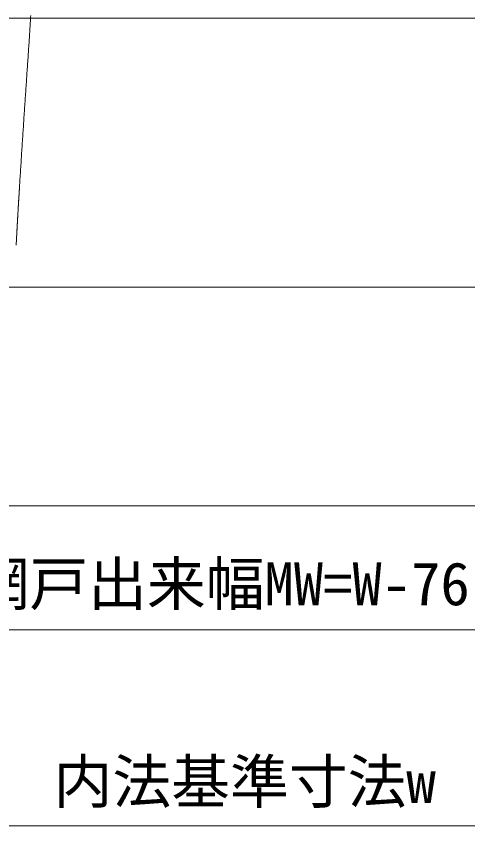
# Model space of a CAD drawing. Units: millimetres, scale not verified. Extents: x -495 to 495, y -800 to 801.
# Drawn here: x -22.9 to 23.2, y -640 to -557.3 of the extents above; entities that cross this region are included whole.
import ezdxf
from ezdxf.enums import TextEntityAlignment as Align

# ---------------------------------------------------------------- set-up
doc = ezdxf.new("R2010")
doc.units = ezdxf.units.MM
doc.header["$LTSCALE"] = 4
for name, color, linetype, lineweight in [('0-3_YKK_11', 4, 'Continuous', 9), ('0-4_YKK_12', 6, 'Continuous', 9), ('0-7_YSS_K', 3, 'Continuous', 9)]:
    doc.layers.add(name, color=color, linetype=linetype, lineweight=lineweight)
doc.styles.add('ＭＳ ゴシック', font='')
doc.styles.get('ＭＳ ゴシック').set_extended_font_data('MS Gothic')

msp = doc.modelspace()

# ---------------------------------------------------------------- linework, layer by layer
at = {"layer": '0-3_YKK_11'}
for p, q in [((-22.538, -575.01), (-22.536, -575.029)), ((-22.858, -580.708), (-22.788, -579.411))]:
    msp.add_line(p, q, dxfattribs=at)
for points in [[(-21.371, -557.276), (-21.383, -557.459), (-21.394, -557.643), (-21.406, -557.826), (-21.418, -558.01), (-21.43, -558.193), (-21.442, -558.378), (-21.454, -558.562), (-21.466, -558.747), (-21.478, -558.932), (-21.49, -559.118), (-21.502, -559.304), (-21.514, -559.49), (-21.527, -559.677), (-21.539, -559.864), (-21.551, -560.052), (-21.564, -560.24), (-21.576, -560.428), (-21.589, -560.617), (-21.602, -560.807), (-21.614, -560.997), (-21.627, -561.187), (-21.64, -561.377), (-21.653, -561.568), (-21.666, -561.76), (-21.679, -561.952), (-21.692, -562.144), (-21.705, -562.336)], [(-21.705, -562.336), (-21.718, -562.529), (-21.731, -562.722), (-21.744, -562.916), (-21.757, -563.109), (-21.77, -563.304), (-21.784, -563.498), (-21.797, -563.693), (-21.81, -563.888), (-21.824, -564.083), (-21.837, -564.279), (-21.85, -564.475), (-21.864, -564.671), (-21.877, -564.867), (-21.89, -565.064), (-21.904, -565.261), (-21.917, -565.458), (-21.93, -565.655), (-21.944, -565.853), (-21.957, -566.051), (-21.971, -566.249), (-21.984, -566.448), (-21.997, -566.646), (-22.011, -566.845), (-22.024, -567.045), (-22.038, -567.244), (-22.051, -567.444), (-22.064, -567.644), (-22.078, -567.844), (-22.091, -568.045), (-22.104, -568.246), (-22.118, -568.447), (-22.131, -568.649), (-22.145, -568.85), (-22.158, -569.053), (-22.171, -569.255), (-22.184, -569.458), (-22.198, -569.661), (-22.211, -569.864), (-22.224, -570.067)], [(-22.224, -570.067), (-22.237, -570.271), (-22.251, -570.475), (-22.264, -570.68), (-22.277, -570.884), (-22.29, -571.089), (-22.303, -571.294), (-22.316, -571.499), (-22.329, -571.705), (-22.343, -571.911), (-22.356, -572.116), (-22.369, -572.322), (-22.382, -572.529), (-22.395, -572.735), (-22.408, -572.941), (-22.421, -573.148), (-22.434, -573.355), (-22.447, -573.561), (-22.46, -573.768), (-22.473, -573.975), (-22.486, -574.182), (-22.499, -574.389), (-22.512, -574.596), (-22.525, -574.803), (-22.538, -575.01)], [(-22.561, -575.435), (-22.561, -575.42), (-22.56, -575.405), (-22.559, -575.39), (-22.558, -575.375), (-22.557, -575.36), (-22.556, -575.345), (-22.555, -575.33), (-22.554, -575.315), (-22.553, -575.3), (-22.552, -575.285), (-22.551, -575.27), (-22.55, -575.255), (-22.549, -575.24), (-22.549, -575.225), (-22.548, -575.21), (-22.547, -575.195), (-22.546, -575.18), (-22.545, -575.165), (-22.544, -575.15), (-22.543, -575.135), (-22.542, -575.12), (-22.541, -575.105), (-22.54, -575.09), (-22.539, -575.075), (-22.539, -575.06), (-22.538, -575.045), (-22.537, -575.03)], [(-22.599, -576), (-22.602, -576.04), (-22.604, -576.08), (-22.606, -576.12), (-22.609, -576.161), (-22.611, -576.201), (-22.614, -576.241), (-22.616, -576.281), (-22.618, -576.321), (-22.621, -576.361), (-22.623, -576.401), (-22.626, -576.441), (-22.628, -576.482), (-22.63, -576.522), (-22.633, -576.562), (-22.635, -576.602), (-22.637, -576.642), (-22.64, -576.682), (-22.642, -576.723), (-22.644, -576.763), (-22.647, -576.803), (-22.649, -576.843), (-22.652, -576.883), (-22.654, -576.924), (-22.656, -576.964), (-22.659, -577.004), (-22.661, -577.044), (-22.663, -577.085), (-22.666, -577.125), (-22.668, -577.165), (-22.67, -577.206), (-22.673, -577.246), (-22.675, -577.286), (-22.677, -577.327), (-22.68, -577.367), (-22.682, -577.407), (-22.684, -577.448), (-22.687, -577.488), (-22.689, -577.529), (-22.691, -577.569)], [(-22.598, -576.02), (-22.597, -576.005), (-22.596, -575.99), (-22.595, -575.975), (-22.594, -575.96), (-22.593, -575.945), (-22.592, -575.93), (-22.591, -575.915), (-22.59, -575.9), (-22.589, -575.885), (-22.588, -575.87), (-22.587, -575.855), (-22.587, -575.84), (-22.586, -575.825), (-22.585, -575.81), (-22.584, -575.795), (-22.583, -575.78), (-22.582, -575.765), (-22.581, -575.75), (-22.58, -575.735), (-22.579, -575.72), (-22.578, -575.705), (-22.577, -575.69), (-22.576, -575.675), (-22.575, -575.66), (-22.574, -575.645), (-22.573, -575.63), (-22.573, -575.615), (-22.572, -575.6), (-22.571, -575.585), (-22.57, -575.57), (-22.569, -575.555), (-22.568, -575.54), (-22.567, -575.525), (-22.566, -575.51), (-22.565, -575.495), (-22.564, -575.48), (-22.563, -575.465), (-22.562, -575.45), (-22.561, -575.435)], [(-22.691, -577.569), (-22.693, -577.609), (-22.696, -577.65), (-22.698, -577.69), (-22.7, -577.731), (-22.702, -577.771), (-22.705, -577.812), (-22.707, -577.853), (-22.709, -577.893), (-22.712, -577.934), (-22.714, -577.974), (-22.716, -578.015), (-22.718, -578.056), (-22.72, -578.096), (-22.723, -578.137), (-22.725, -578.178), (-22.727, -578.218), (-22.729, -578.259), (-22.732, -578.3), (-22.734, -578.34), (-22.736, -578.381), (-22.738, -578.422), (-22.74, -578.463), (-22.743, -578.503), (-22.745, -578.544), (-22.747, -578.585), (-22.749, -578.626), (-22.751, -578.666), (-22.754, -578.707), (-22.756, -578.748), (-22.758, -578.789), (-22.76, -578.83), (-22.762, -578.87), (-22.764, -578.911), (-22.767, -578.952), (-22.769, -578.993), (-22.771, -579.034), (-22.773, -579.074), (-22.775, -579.115), (-22.778, -579.156)], [(-22.778, -579.156), (-22.78, -579.197), (-22.782, -579.238), (-22.784, -579.279), (-22.786, -579.319), (-22.789, -579.36), (-22.791, -579.401)]]:
    msp.add_lwpolyline(points, dxfattribs=at)
at = {"layer": '0-4_YKK_12'}
for p, q in [((-117.5, -557.525), (117.5, -557.525)), ((-31.033, -607.322), (218, -607.322)), ((-122, -620), (122, -620)), ((134.4, -640), (-134.4, -640))]:
    msp.add_line(p, q, dxfattribs=at)
at = {"layer": '0-7_YSS_K'}
msp.add_line((-23.792, -585.009), (68.5, -585.009), dxfattribs=at)

# ---------------------------------------------------------------- texts
at = {"layer": '0-4_YKK_12', "style": 'ＭＳ ゴシック'}
for s, p in [('網戸出来幅MW=W-76', (-27.52, -618.8)), ('内法基準寸法w', (-19.04, -639))]:
    msp.add_text(s, height=4.399, dxfattribs=at).set_placement(p, align=Align.BOTTOM_LEFT)

doc.saveas('drawing.dxf')
